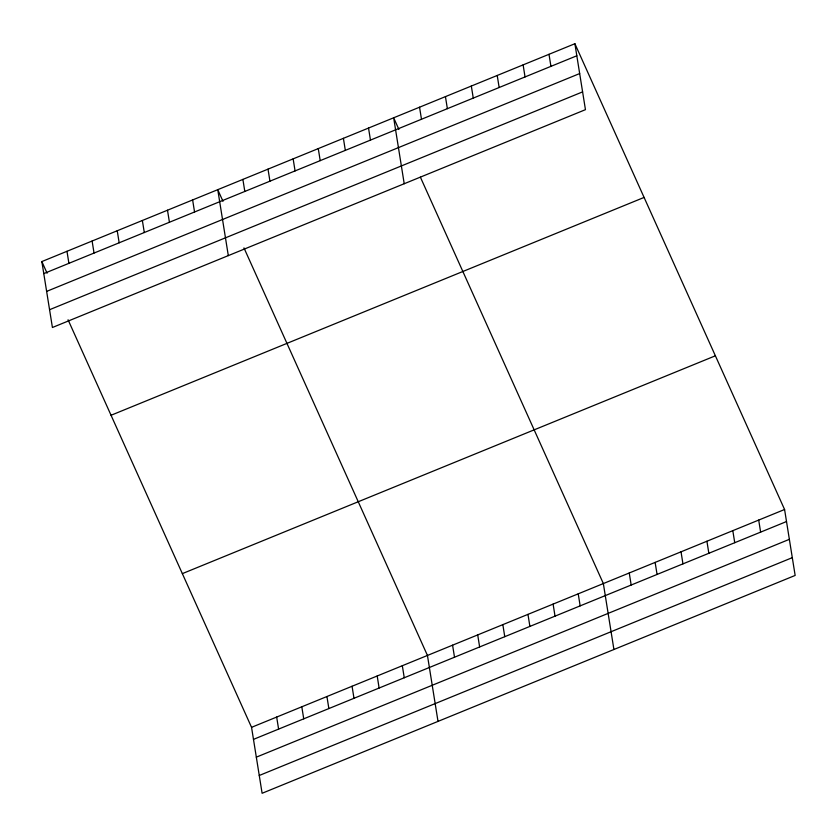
<?xml version="1.0" encoding="UTF-8"?>
<svg xmlns="http://www.w3.org/2000/svg" width="837" height="837" viewBox="0 0 837 837"><rect width="100%" height="100%" fill="white"/><g stroke="black" fill="none" stroke-linecap="round" stroke-linejoin="round"><path stroke-width="1.26" d="M574.893 43.723L585.45 109.668L52.417 327.497L41.85 261.562L574.893 43.723L784.583 509.503L795.15 575.438L262.107 793.277L251.55 727.332L68.059 319.776M43.775 273.605L576.819 55.776M46.631 291.391L579.675 73.562M49.561 309.711L582.604 91.882M111.049 415.267L644.092 197.427M182.351 573.627L715.384 355.798M251.55 727.332L784.583 509.503M253.475 739.374L786.518 521.545M256.321 757.161L789.364 539.331M259.261 775.491L792.304 557.651M398.904 129.432L393.662 117.787L404.219 183.732M420.394 177.172L603.351 583.556L613.919 649.502M222.998 201.319L217.756 189.675L228.313 255.62M243.965 247.898L427.445 655.444L438.013 721.389M41.85 261.562L47.092 273.207M758.699 520.08L760.624 532.123M732.804 530.658L734.74 542.7M706.92 541.236L708.845 553.288M681.025 551.824L682.95 563.866M655.13 562.401L657.066 574.444M548.999 54.311L550.934 66.353M629.246 572.979L631.171 585.021M523.115 64.888L525.04 76.931M497.22 75.466L499.145 87.508M578.221 593.831L580.156 605.873M471.325 86.044L473.261 98.096M553.1 604.105L555.025 616.147M445.441 96.632L447.366 108.674M527.969 614.368L529.894 626.411M502.838 624.643L504.763 636.685M419.546 107.209L421.482 119.252M477.707 634.906L479.632 646.949M452.576 645.181L454.512 657.223M368.531 128.061L370.456 140.103M343.4 138.325L345.325 150.378M402.325 665.718L404.25 677.761M318.269 148.599L320.205 160.641M377.194 675.982L379.119 688.035M293.138 158.863L295.074 170.915M352.063 686.256L353.988 698.299M268.007 169.137L269.943 181.179M326.932 696.52L328.868 708.573M242.887 179.4L244.812 191.453M301.801 706.794L303.737 718.837M276.67 717.058L278.606 729.111M192.625 199.938L194.55 211.991M167.494 210.213L169.43 222.255M142.363 220.487L144.299 232.529M117.232 230.75L119.168 242.793M92.112 241.025L94.037 253.067M66.981 251.288L68.906 263.331"/></g></svg>
